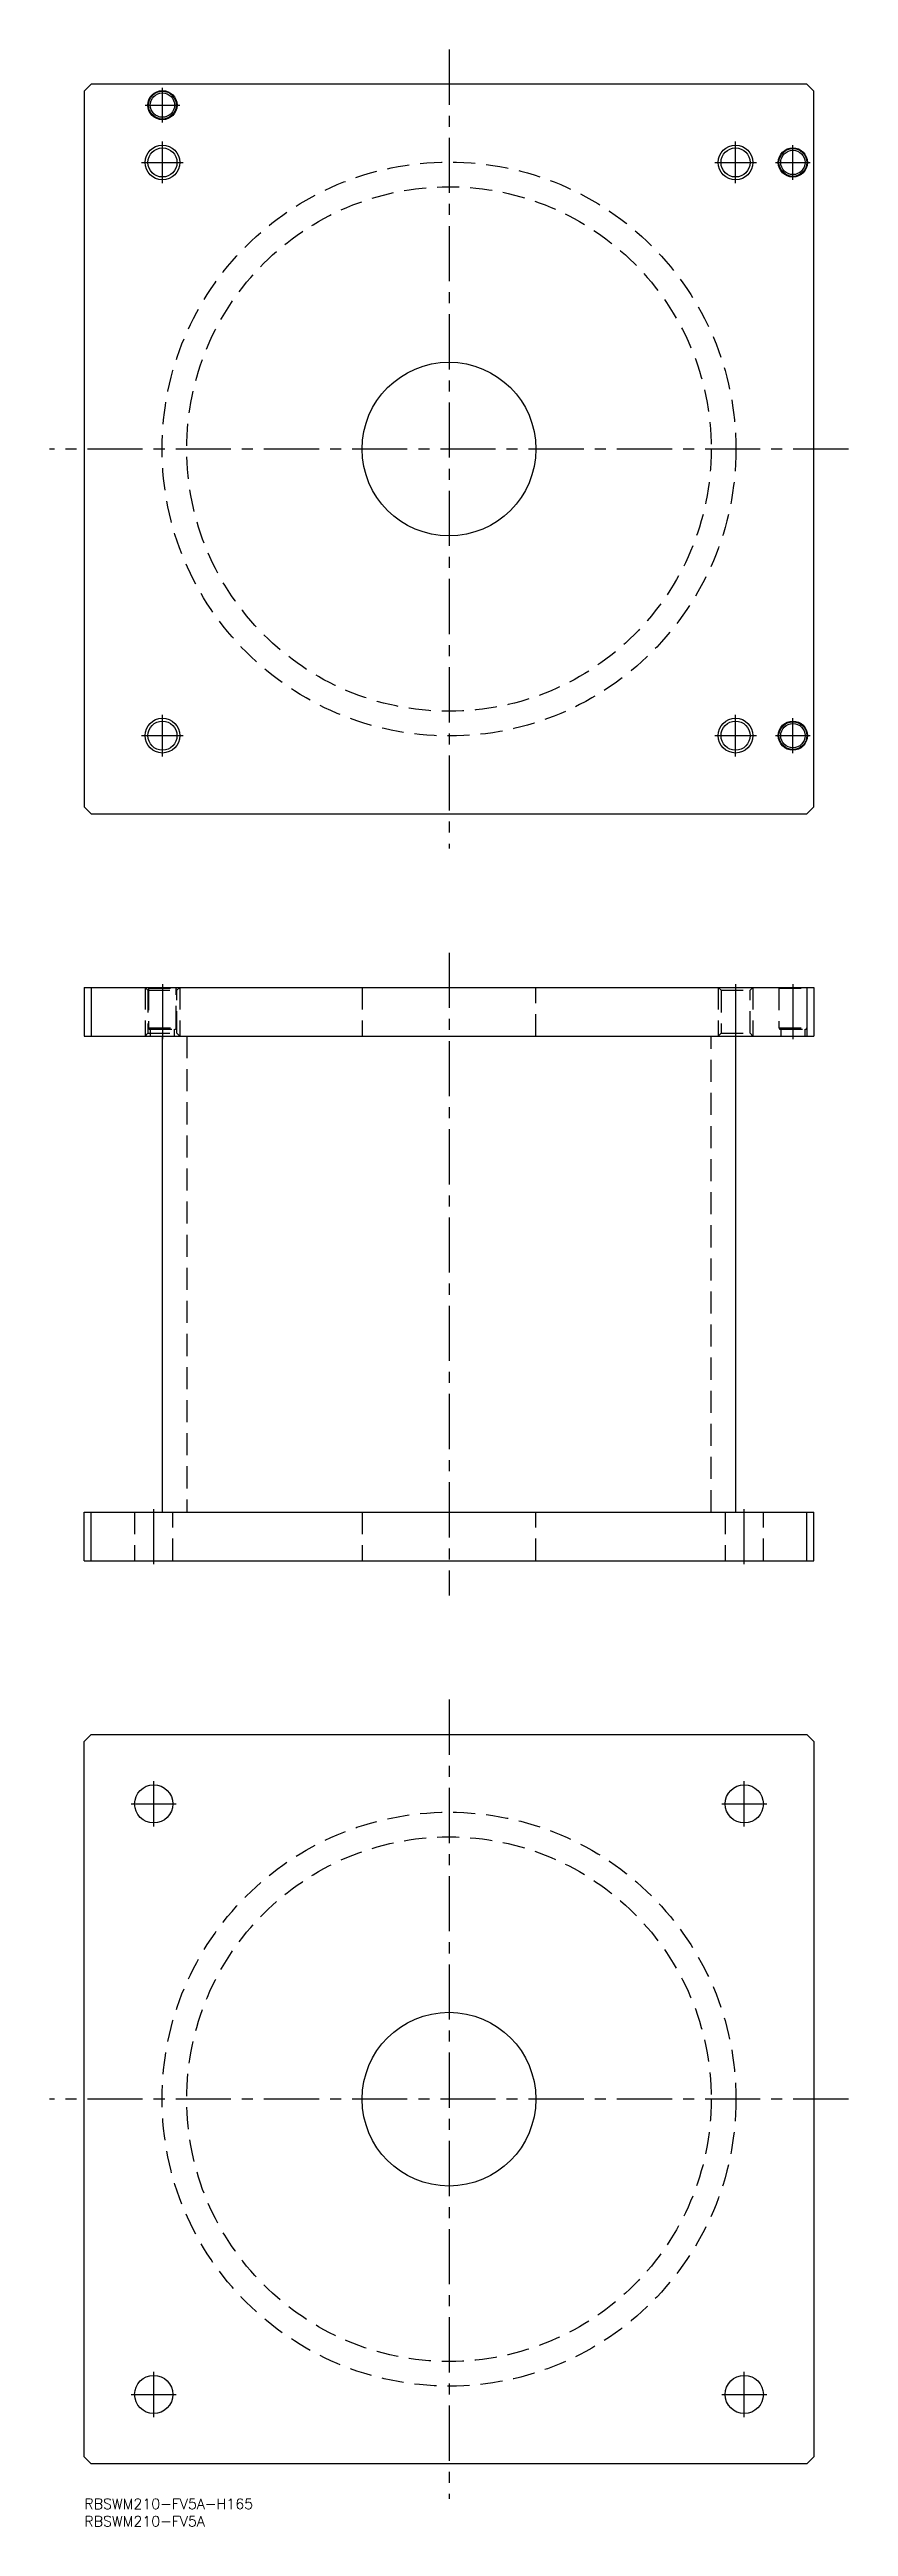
# Model space of a CAD drawing. Extents: x -10 to 220, y -8 to 705.
import ezdxf

# ---------------------------------------------------------------- set-up
doc = ezdxf.new("R2010")
doc.units = 0
doc.header["$LTSCALE"] = 0.5
doc.linetypes.add('CENTER', pattern=[50.8, 31.75, -6.35, 6.35, -6.35])
doc.linetypes.add('DASHED', pattern=[19.05, 12.7, -6.35])
doc.layers.get('0').update_dxf_attribs({"linetype": 'CONTINUOUS'})
for name, color, linetype in [('MSM_CENTER', 1, 'CENTER'), ('MSM_CONTINUOUS', 7, 'CONTINUOUS'), ('MSM_DASHED', 4, 'DASHED'), ('MSM_NARROW', 5, 'CONTINUOUS'), ('MSM_PART_NUMBER', 7, 'CONTINUOUS')]:
    doc.layers.add(name, color=color, linetype=linetype)
doc.styles.get("Standard").update_dxf_attribs({"font": 'txt.shx', "height": 3, "bigfont": 'bigfont.shx'})

msp = doc.modelspace()

# ---------------------------------------------------------------- linework, layer by layer
for p, q in [((2, 695), (0, 693)), ((208, 695), (2, 695)), ((210, 693), (208, 695))]:
    msp.add_line(p, q)
for centre, radius in [((22.5, 689), 4.2), ((22.5, 689), 4), ((22.5, 689), 3.5), ((22.5, 672.5), 4.188), ((187.5, 672.5), 4.188), ((204, 672.5), 4.2), ((204, 672.5), 4), ((204, 672.5), 3.5)]:
    msp.add_circle(centre, radius)
at = {"layer": 'MSM_CENTER'}
for p, q in [((105, 705), (105, 475)), ((22.5, 684), (22.5, 694)), ((17.5, 689), (27.5, 689)), ((22.5, 666.5), (22.5, 678.5)), ((187.5, 666.5), (187.5, 678.5)), ((204, 667.5), (204, 677.5)), ((16.5, 672.5), (28.5, 672.5)), ((181.5, 672.5), (193.5, 672.5)), ((199, 672.5), (209, 672.5)), ((220, 590), (-10, 590)), ((22.5, 501.5), (22.5, 513.5)), ((187.5, 501.5), (187.5, 513.5)), ((16.5, 507.5), (28.5, 507.5)), ((181.5, 507.5), (193.5, 507.5)), ((199, 507.5), (209, 507.5)), ((204, 502.5), (204, 512.5)), ((105, 445), (105, 260)), ((22.5, 436), (22.5, 420)), ((187.5, 436), (187.5, 420)), ((204, 436), (204, 420)), ((20, 269), (20, 285)), ((190, 269), (190, 285)), ((105, 230), (105, 0)), ((13.5, 200), (26.5, 200)), ((20, 193.5), (20, 206.5)), ((183.5, 200), (196.5, 200)), ((190, 193.5), (190, 206.5)), ((220, 115), (-10, 115)), ((20, 23.5), (20, 36.5)), ((190, 23.5), (190, 36.5)), ((13.5, 30), (26.5, 30)), ((183.5, 30), (196.5, 30))]:
    msp.add_line(p, q, dxfattribs=at)
at = {"layer": 'MSM_CONTINUOUS'}
for p, q in [((0, 693), (0, 487)), ((210, 487), (210, 693)), ((0, 487), (2, 485)), ((2, 485), (208, 485)), ((208, 485), (210, 487)), ((0, 435), (210, 435)), ((0, 435), (0, 421)), ((2, 435), (2, 421)), ((208, 435), (208, 421)), ((210, 435), (210, 421)), ((0, 421), (210, 421)), ((22.4, 421), (22.4, 284)), ((187.6, 284), (187.6, 421)), ((0, 270), (0, 284)), ((0, 284), (210, 284)), ((2, 270), (2, 284)), ((208, 270), (208, 284)), ((210, 270), (210, 284)), ((0, 270), (210, 270)), ((0, 218), (2, 220)), ((0, 12), (0, 218)), ((2, 220), (208, 220)), ((208, 220), (210, 218)), ((210, 218), (210, 12)), ((2, 10), (0, 12)), ((208, 10), (2, 10)), ((210, 12), (208, 10))]:
    msp.add_line(p, q, dxfattribs=at)
for centre, radius in [((105, 590), 25), ((22.5, 507.5), 4.188), ((187.5, 507.5), 4.188), ((204, 507.5), 4.2), ((204, 507.5), 4), ((204, 507.5), 3.5), ((20, 200), 5.5), ((190, 200), 5.5), ((105, 115), 25), ((20, 30), 5.5), ((190, 30), 5.5)]:
    msp.add_circle(centre, radius, dxfattribs=at)
at = {"layer": 'MSM_DASHED'}
for p, q in [((17.5, 435), (18.312, 434.188)), ((17.5, 435), (17.5, 421)), ((18.3, 435), (18.5, 434.8)), ((26.5, 434.8), (26.7, 435)), ((26.688, 434.188), (27.5, 435)), ((27.5, 435), (27.5, 421)), ((80, 435), (80, 421)), ((130, 421), (130, 435)), ((182.5, 435), (183.312, 434.188)), ((182.5, 435), (182.5, 421)), ((191.688, 434.188), (192.5, 435)), ((192.5, 435), (192.5, 421)), ((199.8, 435), (200, 434.8)), ((208, 434.8), (208.2, 435)), ((18.312, 434.188), (26.688, 434.188)), ((18.312, 434.188), (18.312, 421.812)), ((18.5, 434.8), (26.5, 434.8)), ((18.5, 434.8), (18.5, 423.4)), ((26.5, 423.4), (26.5, 434.8)), ((26.688, 421.812), (26.688, 434.188)), ((183.312, 434.188), (191.688, 434.188)), ((183.312, 434.188), (183.312, 421.812)), ((191.688, 421.812), (191.688, 434.188)), ((200, 434.8), (208, 434.8)), ((200, 434.8), (200, 423.4)), ((18.312, 421.812), (17.5, 421)), ((18.312, 421.812), (26.688, 421.812)), ((18.507, 423.4), (26.493, 423.4)), ((18.9, 423), (26.1, 423)), ((19, 423), (19, 421)), ((26, 421), (26, 423)), ((27.5, 421), (26.688, 421.812)), ((29.5, 421), (29.5, 284)), ((180.5, 284), (180.5, 421)), ((183.312, 421.812), (182.5, 421)), ((183.312, 421.812), (191.688, 421.812)), ((192.5, 421), (191.688, 421.812)), ((200.007, 423.4), (207.993, 423.4)), ((200.4, 423), (207.6, 423)), ((200.5, 423), (200.5, 421)), ((207.5, 421), (207.5, 423)), ((14.5, 284), (14.5, 270)), ((25.5, 270), (25.5, 284)), ((80, 284), (80, 270)), ((130, 270), (130, 284)), ((184.5, 284), (184.5, 270)), ((195.5, 270), (195.5, 284))]:
    msp.add_line(p, q, dxfattribs=at)
for centre, radius in [((105, 590), 82.6), ((105, 590), 75.5), ((105, 115), 82.6), ((105, 115), 75.5)]:
    msp.add_circle(centre, radius, dxfattribs=at)
for centre, start, end in [((18.9, 423.4), 180, 270), ((26.1, 423.4), 270, 360), ((200.4, 423.4), 180, 270), ((207.6, 423.4), 270, 360)]:
    msp.add_arc(centre, 0.4, start, end, dxfattribs=at)
at = {"layer": 'MSM_NARROW'}
for centre in [(22.5, 672.5), (187.5, 672.5), (22.5, 507.5), (187.5, 507.5)]:
    msp.add_circle(centre, 5, dxfattribs=at)

# ---------------------------------------------------------------- texts
at = {"layer": 'MSM_PART_NUMBER'}
for s, p in [('RBSWM210-FV5A-H165', (0, -3)), ('RBSWM210-FV5A', (0, -8))]:
    msp.add_text(s, height=3, dxfattribs=at).set_placement(p)

doc.saveas('drawing.dxf')
